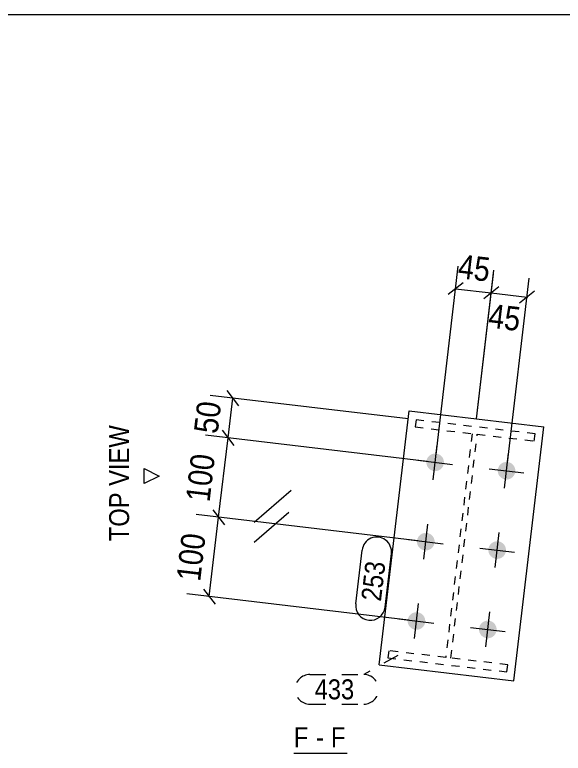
# Model space of a CAD drawing. Header units: millimetres. Extents: x 2 to 579, y 1 to 825.
# Drawn here: x 212.9 to 281.6, y 732.6 to 825 of the extents above; entities that cross this region are included whole.
import ezdxf

# ---------------------------------------------------------------- set-up
doc = ezdxf.new("R2010")
doc.units = ezdxf.units.MM
for name, pattern in [('XKITLINE00', [0]), ('XKITLINE01', [4, 1, -1, 1, -1]), ('XKITLINE02', [4, 2, -2]), ('XKITLINE03', [6, 3, -1, 1, -1])]:
    doc.linetypes.add(name, pattern=pattern)
for name, color, linetype, lineweight in [('Bolt', 3, 'Continuous', 0), ('Dimensions', 7, 'Continuous', 0), ('DrawingSheet', 5, 'Continuous', 0), ('OtherObjectType', 7, 'Continuous', 0), ('Part', 2, 'Continuous', 0), ('PartMark', 7, 'Continuous', 0)]:
    doc.layers.add(name, color=color, linetype=linetype, lineweight=lineweight)
doc.styles.add('ARIAL', font='ARIAL.TTF')

# ---------------------------------------------------------------- blocks, each defined once
blk = doc.blocks.new('*A112')
at = {"layer": 'Bolt'}
for points in [[(264.478, 769.144), (264.482, 769.171), (264.487, 769.197), (264.492, 769.224), (264.498, 769.25), (264.505, 769.276), (264.512, 769.302), (264.521, 769.328), (264.529, 769.353), (264.538, 769.379), (264.548, 769.404), (264.559, 769.429), (264.57, 769.453), (264.582, 769.478), (264.594, 769.502), (264.607, 769.525), (264.62, 769.549), (264.634, 769.572), (264.649, 769.595), (264.664, 769.617), (264.68, 769.639), (264.696, 769.661), (264.713, 769.682), (264.73, 769.702), (264.748, 769.723), (264.766, 769.743), (264.785, 769.762), (264.804, 769.781), (264.824, 769.799), (264.844, 769.817), (264.864, 769.835), (264.885, 769.852), (264.907, 769.868), (264.929, 769.884), (264.951, 769.9), (264.973, 769.915), (264.996, 769.929), (265.02, 769.943), (265.043, 769.956), (265.067, 769.968), (265.091, 769.98), (265.116, 769.992), (265.14, 770.002), (265.166, 770.013), (265.191, 770.022), (265.216, 770.031), (265.242, 770.039), (265.268, 770.047), (265.294, 770.054), (265.32, 770.06), (265.347, 770.066), (265.373, 770.071), (265.4, 770.076), (265.426, 770.079), (265.453, 770.082), (265.48, 770.085), (265.507, 770.087), (265.534, 770.088), (265.561, 770.088), (265.588, 770.088), (265.615, 770.087), (265.642, 770.086), (265.669, 770.084), (265.696, 770.081), (265.722, 770.077), (265.749, 770.073), (265.776, 770.068), (265.802, 770.063), (265.828, 770.057), (265.855, 770.05), (265.881, 770.043), (265.906, 770.035), (265.932, 770.026), (265.957, 770.017), (265.982, 770.007), (266.007, 769.996), (266.032, 769.985), (266.056, 769.973), (266.08, 769.961), (266.104, 769.948), (266.127, 769.935), (266.15, 769.921), (266.173, 769.906), (266.195, 769.891), (266.217, 769.875), (266.239, 769.859), (266.26, 769.842), (266.281, 769.825), (266.301, 769.807), (266.321, 769.789), (266.341, 769.77), (266.359, 769.751), (266.378, 769.731), (266.396, 769.711), (266.413, 769.691), (266.43, 769.67), (266.447, 769.648), (266.463, 769.626), (266.478, 769.604), (266.493, 769.582), (266.507, 769.559), (266.521, 769.536), (266.534, 769.512), (266.547, 769.488), (266.559, 769.464), (266.57, 769.439), (266.581, 769.415), (266.591, 769.39), (266.601, 769.364), (266.609, 769.339), (266.618, 769.313), (266.625, 769.287), (266.632, 769.261), (266.639, 769.235), (266.645, 769.209), (266.65, 769.182), (266.654, 769.155), (266.658, 769.129), (266.661, 769.102), (266.663, 769.075), (266.665, 769.048), (266.666, 769.021), (266.667, 768.994), (266.667, 768.967), (266.666, 768.94), (266.664, 768.913), (266.662, 768.886), (266.659, 768.859), (266.656, 768.833), (266.652, 768.806), (266.647, 768.779), (266.641, 768.753), (266.635, 768.727), (266.628, 768.701), (266.621, 768.675), (266.613, 768.649), (266.604, 768.623), (266.595, 768.598), (266.585, 768.573), (266.575, 768.548), (266.564, 768.523), (266.552, 768.499), (266.54, 768.475), (266.527, 768.451), (266.513, 768.428), (266.499, 768.405), (266.485, 768.382), (266.469, 768.36), (266.454, 768.338), (266.438, 768.316), (266.421, 768.295), (266.403, 768.274), (266.386, 768.254), (266.367, 768.234), (266.349, 768.215), (266.329, 768.196), (266.31, 768.177), (266.29, 768.159), (266.269, 768.142), (266.248, 768.125), (266.227, 768.108), (266.205, 768.092), (266.183, 768.077), (266.16, 768.062), (266.137, 768.048), (266.114, 768.034), (266.09, 768.021), (266.067, 768.008), (266.042, 767.996), (266.018, 767.985), (265.993, 767.974), (265.968, 767.964), (265.943, 767.955), (265.917, 767.946), (265.892, 767.937), (265.866, 767.93), (265.84, 767.923), (265.813, 767.916), (265.787, 767.911), (265.761, 767.906), (265.734, 767.901), (265.707, 767.897), (265.68, 767.894), (265.653, 767.892), (265.627, 767.89), (265.6, 767.889), (265.573, 767.888), (265.546, 767.889), (265.519, 767.889), (265.492, 767.891), (265.465, 767.893), (265.438, 767.896), (265.411, 767.899), (265.384, 767.904), (265.358, 767.908), (265.331, 767.914), (265.305, 767.92), (265.279, 767.927), (265.253, 767.934), (265.227, 767.942), (265.202, 767.951), (265.176, 767.96), (265.151, 767.97), (265.126, 767.98), (265.102, 767.991), (265.077, 768.003), (265.053, 768.015), (265.03, 768.028), (265.006, 768.042), (264.983, 768.056), (264.96, 768.071), (264.938, 768.086), (264.916, 768.101), (264.895, 768.118), (264.873, 768.134), (264.853, 768.152), (264.832, 768.169), (264.812, 768.188), (264.793, 768.206), (264.774, 768.226), (264.756, 768.245), (264.738, 768.265), (264.72, 768.286), (264.703, 768.307), (264.687, 768.328), (264.671, 768.35), (264.655, 768.372), (264.641, 768.395), (264.626, 768.418), (264.613, 768.441), (264.599, 768.465), (264.587, 768.489), (264.575, 768.513), (264.564, 768.537), (264.553, 768.562), (264.543, 768.587), (264.533, 768.612), (264.524, 768.638), (264.516, 768.663), (264.508, 768.689), (264.501, 768.715), (264.495, 768.742), (264.489, 768.768), (264.484, 768.795), (264.48, 768.821), (264.476, 768.848), (264.473, 768.875), (264.47, 768.902), (264.468, 768.929), (264.467, 768.956), (264.467, 768.983), (264.467, 769.01), (264.468, 769.037), (264.469, 769.063), (264.472, 769.09), (264.474, 769.117)], [(273.416, 768.089), (273.42, 768.116), (273.425, 768.143), (273.43, 768.169), (273.436, 768.195), (273.443, 768.221), (273.45, 768.247), (273.458, 768.273), (273.467, 768.299), (273.476, 768.324), (273.486, 768.349), (273.497, 768.374), (273.508, 768.399), (273.52, 768.423), (273.532, 768.447), (273.545, 768.471), (273.558, 768.494), (273.572, 768.517), (273.587, 768.54), (273.602, 768.562), (273.618, 768.584), (273.634, 768.606), (273.651, 768.627), (273.668, 768.648), (273.686, 768.668), (273.704, 768.688), (273.723, 768.707), (273.742, 768.726), (273.762, 768.745), (273.782, 768.763), (273.802, 768.78), (273.823, 768.797), (273.845, 768.814), (273.867, 768.83), (273.889, 768.845), (273.911, 768.86), (273.934, 768.874), (273.958, 768.888), (273.981, 768.901), (274.005, 768.914), (274.029, 768.926), (274.054, 768.937), (274.078, 768.948), (274.103, 768.958), (274.129, 768.967), (274.154, 768.976), (274.18, 768.985), (274.206, 768.992), (274.232, 768.999), (274.258, 769.006), (274.285, 769.011), (274.311, 769.016), (274.338, 769.021), (274.364, 769.025), (274.391, 769.028), (274.418, 769.03), (274.445, 769.032), (274.472, 769.033), (274.499, 769.034), (274.526, 769.033), (274.553, 769.033), (274.58, 769.031), (274.607, 769.029), (274.634, 769.026), (274.66, 769.023), (274.687, 769.018), (274.714, 769.014), (274.74, 769.008), (274.766, 769.002), (274.793, 768.995), (274.819, 768.988), (274.844, 768.98), (274.87, 768.971), (274.895, 768.962), (274.92, 768.952), (274.945, 768.942), (274.97, 768.93), (274.994, 768.919), (275.018, 768.906), (275.042, 768.894), (275.065, 768.88), (275.088, 768.866), (275.111, 768.851), (275.133, 768.836), (275.155, 768.821), (275.177, 768.804), (275.198, 768.788), (275.219, 768.77), (275.239, 768.753), (275.259, 768.734), (275.278, 768.716), (275.297, 768.696), (275.316, 768.677), (275.334, 768.656), (275.351, 768.636), (275.368, 768.615), (275.385, 768.594), (275.401, 768.572), (275.416, 768.55), (275.431, 768.527), (275.445, 768.504), (275.459, 768.481), (275.472, 768.457), (275.485, 768.433), (275.497, 768.409), (275.508, 768.385), (275.519, 768.36), (275.529, 768.335), (275.539, 768.31), (275.547, 768.284), (275.556, 768.258), (275.563, 768.233), (275.57, 768.207), (275.577, 768.18), (275.582, 768.154), (275.588, 768.127), (275.592, 768.101), (275.596, 768.074), (275.599, 768.047), (275.601, 768.02), (275.603, 767.993), (275.604, 767.966), (275.605, 767.939), (275.605, 767.912), (275.604, 767.885), (275.602, 767.858), (275.6, 767.832), (275.597, 767.805), (275.594, 767.778), (275.59, 767.751), (275.585, 767.725), (275.579, 767.698), (275.573, 767.672), (275.566, 767.646), (275.559, 767.62), (275.551, 767.594), (275.542, 767.568), (275.533, 767.543), (275.523, 767.518), (275.513, 767.493), (275.502, 767.469), (275.49, 767.444), (275.478, 767.42), (275.465, 767.396), (275.451, 767.373), (275.437, 767.35), (275.423, 767.327), (275.407, 767.305), (275.392, 767.283), (275.376, 767.261), (275.359, 767.24), (275.341, 767.22), (275.324, 767.199), (275.305, 767.179), (275.287, 767.16), (275.267, 767.141), (275.248, 767.122), (275.228, 767.104), (275.207, 767.087), (275.186, 767.07), (275.165, 767.054), (275.143, 767.038), (275.121, 767.022), (275.098, 767.007), (275.075, 766.993), (275.052, 766.979), (275.028, 766.966), (275.005, 766.954), (274.98, 766.942), (274.956, 766.93), (274.931, 766.92), (274.906, 766.909), (274.881, 766.9), (274.855, 766.891), (274.83, 766.883), (274.804, 766.875), (274.778, 766.868), (274.751, 766.862), (274.725, 766.856), (274.699, 766.851), (274.672, 766.846), (274.645, 766.843), (274.618, 766.84), (274.591, 766.837), (274.565, 766.835), (274.538, 766.834), (274.511, 766.834), (274.484, 766.834), (274.457, 766.835), (274.43, 766.836), (274.403, 766.838), (274.376, 766.841), (274.349, 766.845), (274.322, 766.849), (274.296, 766.854), (274.269, 766.859), (274.243, 766.865), (274.217, 766.872), (274.191, 766.879), (274.165, 766.887), (274.14, 766.896), (274.114, 766.905), (274.089, 766.915), (274.064, 766.926), (274.04, 766.937), (274.015, 766.948), (273.991, 766.961), (273.968, 766.974), (273.944, 766.987), (273.921, 767.001), (273.898, 767.016), (273.876, 767.031), (273.854, 767.047), (273.833, 767.063), (273.811, 767.08), (273.791, 767.097), (273.77, 767.115), (273.75, 767.133), (273.731, 767.152), (273.712, 767.171), (273.694, 767.191), (273.676, 767.211), (273.658, 767.231), (273.641, 767.252), (273.625, 767.274), (273.609, 767.296), (273.593, 767.318), (273.579, 767.34), (273.564, 767.363), (273.551, 767.386), (273.537, 767.41), (273.525, 767.434), (273.513, 767.458), (273.502, 767.483), (273.491, 767.507), (273.481, 767.532), (273.471, 767.558), (273.462, 767.583), (273.454, 767.609), (273.446, 767.635), (273.439, 767.661), (273.433, 767.687), (273.427, 767.713), (273.422, 767.74), (273.418, 767.766), (273.414, 767.793), (273.411, 767.82), (273.408, 767.847), (273.406, 767.874), (273.405, 767.901), (273.405, 767.928), (273.405, 767.955), (273.406, 767.982), (273.407, 768.009), (273.41, 768.036), (273.412, 768.063)], [(263.306, 759.213), (263.31, 759.24), (263.315, 759.266), (263.32, 759.293), (263.326, 759.319), (263.333, 759.345), (263.341, 759.371), (263.349, 759.397), (263.357, 759.422), (263.367, 759.448), (263.376, 759.473), (263.387, 759.498), (263.398, 759.522), (263.41, 759.547), (263.422, 759.571), (263.435, 759.594), (263.448, 759.618), (263.462, 759.641), (263.477, 759.664), (263.492, 759.686), (263.508, 759.708), (263.524, 759.729), (263.541, 759.751), (263.558, 759.771), (263.576, 759.792), (263.594, 759.812), (263.613, 759.831), (263.632, 759.85), (263.652, 759.868), (263.672, 759.886), (263.693, 759.904), (263.714, 759.921), (263.735, 759.937), (263.757, 759.953), (263.779, 759.969), (263.802, 759.983), (263.824, 759.998), (263.848, 760.011), (263.871, 760.025), (263.895, 760.037), (263.919, 760.049), (263.944, 760.061), (263.969, 760.071), (263.994, 760.081), (264.019, 760.091), (264.044, 760.1), (264.07, 760.108), (264.096, 760.116), (264.122, 760.123), (264.148, 760.129), (264.175, 760.135), (264.201, 760.14), (264.228, 760.144), (264.255, 760.148), (264.281, 760.151), (264.308, 760.154), (264.335, 760.156), (264.362, 760.157), (264.389, 760.157), (264.416, 760.157), (264.443, 760.156), (264.47, 760.155), (264.497, 760.152), (264.524, 760.15), (264.551, 760.146), (264.577, 760.142), (264.604, 760.137), (264.63, 760.132), (264.657, 760.126), (264.683, 760.119), (264.709, 760.112), (264.734, 760.104), (264.76, 760.095), (264.785, 760.086), (264.81, 760.076), (264.835, 760.065), (264.86, 760.054), (264.884, 760.042), (264.908, 760.03), (264.932, 760.017), (264.955, 760.004), (264.978, 759.99), (265.001, 759.975), (265.024, 759.96), (265.046, 759.944), (265.067, 759.928), (265.088, 759.911), (265.109, 759.894), (265.129, 759.876), (265.149, 759.858), (265.169, 759.839), (265.188, 759.82), (265.206, 759.8), (265.224, 759.78), (265.242, 759.76), (265.259, 759.739), (265.275, 759.717), (265.291, 759.695), (265.306, 759.673), (265.321, 759.651), (265.335, 759.628), (265.349, 759.604), (265.362, 759.581), (265.375, 759.557), (265.387, 759.533), (265.398, 759.508), (265.409, 759.484), (265.419, 759.459), (265.429, 759.433), (265.438, 759.408), (265.446, 759.382), (265.453, 759.356), (265.461, 759.33), (265.467, 759.304), (265.473, 759.278), (265.478, 759.251), (265.482, 759.224), (265.486, 759.198), (265.489, 759.171), (265.491, 759.144), (265.493, 759.117), (265.494, 759.09), (265.495, 759.063), (265.495, 759.036), (265.494, 759.009), (265.492, 758.982), (265.49, 758.955), (265.487, 758.928), (265.484, 758.902), (265.48, 758.875), (265.475, 758.848), (265.469, 758.822), (265.463, 758.796), (265.457, 758.769), (265.449, 758.743), (265.441, 758.718), (265.433, 758.692), (265.423, 758.667), (265.413, 758.642), (265.403, 758.617), (265.392, 758.592), (265.38, 758.568), (265.368, 758.544), (265.355, 758.52), (265.341, 758.497), (265.327, 758.474), (265.313, 758.451), (265.298, 758.429), (265.282, 758.407), (265.266, 758.385), (265.249, 758.364), (265.232, 758.343), (265.214, 758.323), (265.196, 758.303), (265.177, 758.284), (265.158, 758.265), (265.138, 758.246), (265.118, 758.228), (265.097, 758.211), (265.076, 758.194), (265.055, 758.177), (265.033, 758.161), (265.011, 758.146), (264.988, 758.131), (264.965, 758.117), (264.942, 758.103), (264.919, 758.09), (264.895, 758.077), (264.87, 758.065), (264.846, 758.054), (264.821, 758.043), (264.796, 758.033), (264.771, 758.023), (264.745, 758.015), (264.72, 758.006), (264.694, 757.999), (264.668, 757.992), (264.642, 757.985), (264.615, 757.98), (264.589, 757.974), (264.562, 757.97), (264.535, 757.966), (264.508, 757.963), (264.482, 757.961), (264.455, 757.959), (264.428, 757.958), (264.401, 757.957), (264.374, 757.957), (264.347, 757.958), (264.32, 757.96), (264.293, 757.962), (264.266, 757.965), (264.239, 757.968), (264.213, 757.972), (264.186, 757.977), (264.16, 757.983), (264.133, 757.989), (264.107, 757.996), (264.081, 758.003), (264.055, 758.011), (264.03, 758.02), (264.004, 758.029), (263.979, 758.039), (263.954, 758.049), (263.93, 758.06), (263.905, 758.072), (263.881, 758.084), (263.858, 758.097), (263.834, 758.111), (263.811, 758.125), (263.789, 758.139), (263.766, 758.155), (263.744, 758.17), (263.723, 758.187), (263.702, 758.203), (263.681, 758.221), (263.66, 758.238), (263.641, 758.257), (263.621, 758.275), (263.602, 758.295), (263.584, 758.314), (263.566, 758.334), (263.548, 758.355), (263.531, 758.376), (263.515, 758.397), (263.499, 758.419), (263.484, 758.441), (263.469, 758.464), (263.454, 758.487), (263.441, 758.51), (263.428, 758.534), (263.415, 758.557), (263.403, 758.582), (263.392, 758.606), (263.381, 758.631), (263.371, 758.656), (263.361, 758.681), (263.352, 758.707), (263.344, 758.732), (263.336, 758.758), (263.329, 758.784), (263.323, 758.811), (263.317, 758.837), (263.312, 758.863), (263.308, 758.89), (263.304, 758.917), (263.301, 758.944), (263.298, 758.971), (263.297, 758.997), (263.295, 759.024), (263.295, 759.051), (263.295, 759.078), (263.296, 759.105), (263.297, 759.132), (263.3, 759.159), (263.302, 759.186)], [(272.244, 758.158), (272.248, 758.185), (272.253, 758.211), (272.258, 758.238), (272.264, 758.264), (272.271, 758.29), (272.279, 758.316), (272.287, 758.342), (272.295, 758.368), (272.305, 758.393), (272.314, 758.418), (272.325, 758.443), (272.336, 758.468), (272.348, 758.492), (272.36, 758.516), (272.373, 758.54), (272.386, 758.563), (272.4, 758.586), (272.415, 758.609), (272.43, 758.631), (272.446, 758.653), (272.462, 758.675), (272.479, 758.696), (272.496, 758.717), (272.514, 758.737), (272.532, 758.757), (272.551, 758.776), (272.57, 758.795), (272.59, 758.814), (272.61, 758.832), (272.631, 758.849), (272.652, 758.866), (272.673, 758.883), (272.695, 758.899), (272.717, 758.914), (272.74, 758.929), (272.762, 758.943), (272.786, 758.957), (272.809, 758.97), (272.833, 758.982), (272.857, 758.994), (272.882, 759.006), (272.907, 759.017), (272.932, 759.027), (272.957, 759.036), (272.982, 759.045), (273.008, 759.053), (273.034, 759.061), (273.06, 759.068), (273.086, 759.075), (273.113, 759.08), (273.139, 759.085), (273.166, 759.09), (273.192, 759.094), (273.219, 759.097), (273.246, 759.099), (273.273, 759.101), (273.3, 759.102), (273.327, 759.103), (273.354, 759.102), (273.381, 759.101), (273.408, 759.1), (273.435, 759.098), (273.462, 759.095), (273.489, 759.091), (273.515, 759.087), (273.542, 759.083), (273.568, 759.077), (273.595, 759.071), (273.621, 759.064), (273.647, 759.057), (273.672, 759.049), (273.698, 759.04), (273.723, 759.031), (273.748, 759.021), (273.773, 759.01), (273.798, 758.999), (273.822, 758.988), (273.846, 758.975), (273.87, 758.962), (273.893, 758.949), (273.916, 758.935), (273.939, 758.92), (273.962, 758.905), (273.983, 758.889), (274.005, 758.873), (274.026, 758.856), (274.047, 758.839), (274.067, 758.821), (274.087, 758.803), (274.107, 758.784), (274.126, 758.765), (274.144, 758.746), (274.162, 758.725), (274.18, 758.705), (274.196, 758.684), (274.213, 758.662), (274.229, 758.641), (274.244, 758.618), (274.259, 758.596), (274.273, 758.573), (274.287, 758.55), (274.3, 758.526), (274.313, 758.502), (274.325, 758.478), (274.336, 758.454), (274.347, 758.429), (274.357, 758.404), (274.367, 758.379), (274.376, 758.353), (274.384, 758.327), (274.391, 758.301), (274.398, 758.275), (274.405, 758.249), (274.411, 758.223), (274.416, 758.196), (274.42, 758.17), (274.424, 758.143), (274.427, 758.116), (274.429, 758.089), (274.431, 758.062), (274.432, 758.035), (274.433, 758.008), (274.433, 757.981), (274.432, 757.954), (274.43, 757.927), (274.428, 757.9), (274.425, 757.874), (274.422, 757.847), (274.418, 757.82), (274.413, 757.794), (274.407, 757.767), (274.401, 757.741), (274.395, 757.715), (274.387, 757.689), (274.379, 757.663), (274.371, 757.637), (274.361, 757.612), (274.351, 757.587), (274.341, 757.562), (274.33, 757.537), (274.318, 757.513), (274.306, 757.489), (274.293, 757.465), (274.279, 757.442), (274.265, 757.419), (274.251, 757.396), (274.236, 757.374), (274.22, 757.352), (274.204, 757.33), (274.187, 757.309), (274.17, 757.288), (274.152, 757.268), (274.134, 757.248), (274.115, 757.229), (274.096, 757.21), (274.076, 757.191), (274.056, 757.173), (274.035, 757.156), (274.014, 757.139), (273.993, 757.122), (273.971, 757.107), (273.949, 757.091), (273.926, 757.076), (273.903, 757.062), (273.88, 757.048), (273.857, 757.035), (273.833, 757.023), (273.808, 757.011), (273.784, 756.999), (273.759, 756.988), (273.734, 756.978), (273.709, 756.969), (273.683, 756.96), (273.658, 756.952), (273.632, 756.944), (273.606, 756.937), (273.58, 756.931), (273.553, 756.925), (273.527, 756.92), (273.5, 756.915), (273.473, 756.912), (273.446, 756.908), (273.42, 756.906), (273.393, 756.904), (273.366, 756.903), (273.339, 756.903), (273.312, 756.903), (273.285, 756.904), (273.258, 756.905), (273.231, 756.907), (273.204, 756.91), (273.177, 756.914), (273.151, 756.918), (273.124, 756.923), (273.098, 756.928), (273.071, 756.934), (273.045, 756.941), (273.019, 756.948), (272.993, 756.956), (272.968, 756.965), (272.942, 756.974), (272.917, 756.984), (272.892, 756.995), (272.868, 757.006), (272.843, 757.017), (272.819, 757.03), (272.796, 757.043), (272.772, 757.056), (272.749, 757.07), (272.727, 757.085), (272.704, 757.1), (272.682, 757.116), (272.661, 757.132), (272.64, 757.149), (272.619, 757.166), (272.598, 757.184), (272.579, 757.202), (272.559, 757.221), (272.54, 757.24), (272.522, 757.26), (272.504, 757.28), (272.486, 757.3), (272.469, 757.321), (272.453, 757.343), (272.437, 757.364), (272.421, 757.387), (272.407, 757.409), (272.392, 757.432), (272.379, 757.455), (272.366, 757.479), (272.353, 757.503), (272.341, 757.527), (272.33, 757.551), (272.319, 757.576), (272.309, 757.601), (272.299, 757.627), (272.29, 757.652), (272.282, 757.678), (272.274, 757.704), (272.267, 757.73), (272.261, 757.756), (272.255, 757.782), (272.25, 757.809), (272.246, 757.835), (272.242, 757.862), (272.239, 757.889), (272.236, 757.916), (272.235, 757.943), (272.233, 757.97), (272.233, 757.997), (272.233, 758.024), (272.234, 758.051), (272.235, 758.078), (272.238, 758.105), (272.24, 758.131)], [(262.134, 749.282), (262.138, 749.308), (262.143, 749.335), (262.148, 749.361), (262.155, 749.388), (262.161, 749.414), (262.169, 749.44), (262.177, 749.466), (262.185, 749.491), (262.195, 749.517), (262.205, 749.542), (262.215, 749.567), (262.226, 749.591), (262.238, 749.616), (262.25, 749.64), (262.263, 749.663), (262.277, 749.687), (262.291, 749.71), (262.305, 749.732), (262.32, 749.755), (262.336, 749.777), (262.352, 749.798), (262.369, 749.819), (262.386, 749.84), (262.404, 749.861), (262.422, 749.88), (262.441, 749.9), (262.46, 749.919), (262.48, 749.937), (262.5, 749.955), (262.521, 749.973), (262.542, 749.99), (262.563, 750.006), (262.585, 750.022), (262.607, 750.038), (262.63, 750.052), (262.653, 750.067), (262.676, 750.08), (262.699, 750.094), (262.723, 750.106), (262.747, 750.118), (262.772, 750.129), (262.797, 750.14), (262.822, 750.15), (262.847, 750.16), (262.872, 750.169), (262.898, 750.177), (262.924, 750.185), (262.95, 750.192), (262.976, 750.198), (263.003, 750.204), (263.029, 750.209), (263.056, 750.213), (263.083, 750.217), (263.109, 750.22), (263.136, 750.223), (263.163, 750.225), (263.19, 750.226), (263.217, 750.226), (263.244, 750.226), (263.271, 750.225), (263.298, 750.224), (263.325, 750.221), (263.352, 750.219), (263.379, 750.215), (263.405, 750.211), (263.432, 750.206), (263.458, 750.201), (263.485, 750.195), (263.511, 750.188), (263.537, 750.18), (263.563, 750.172), (263.588, 750.164), (263.613, 750.154), (263.639, 750.145), (263.663, 750.134), (263.688, 750.123), (263.712, 750.111), (263.736, 750.099), (263.76, 750.086), (263.784, 750.073), (263.807, 750.059), (263.829, 750.044), (263.852, 750.029), (263.874, 750.013), (263.895, 749.997), (263.916, 749.98), (263.937, 749.963), (263.957, 749.945), (263.977, 749.927), (263.997, 749.908), (264.016, 749.889), (264.034, 749.869), (264.052, 749.849), (264.07, 749.828), (264.087, 749.807), (264.103, 749.786), (264.119, 749.764), (264.134, 749.742), (264.149, 749.72), (264.164, 749.697), (264.177, 749.673), (264.19, 749.65), (264.203, 749.626), (264.215, 749.602), (264.226, 749.577), (264.237, 749.552), (264.247, 749.527), (264.257, 749.502), (264.266, 749.477), (264.274, 749.451), (264.282, 749.425), (264.289, 749.399), (264.295, 749.373), (264.301, 749.346), (264.306, 749.32), (264.31, 749.293), (264.314, 749.267), (264.317, 749.24), (264.32, 749.213), (264.321, 749.186), (264.323, 749.159), (264.323, 749.132), (264.323, 749.105), (264.322, 749.078), (264.32, 749.051), (264.318, 749.024), (264.315, 748.997), (264.312, 748.97), (264.308, 748.944), (264.303, 748.917), (264.298, 748.891), (264.291, 748.864), (264.285, 748.838), (264.277, 748.812), (264.269, 748.787), (264.261, 748.761), (264.251, 748.736), (264.241, 748.711), (264.231, 748.686), (264.22, 748.661), (264.208, 748.637), (264.196, 748.613), (264.183, 748.589), (264.169, 748.566), (264.155, 748.543), (264.141, 748.52), (264.126, 748.497), (264.11, 748.476), (264.094, 748.454), (264.077, 748.433), (264.06, 748.412), (264.042, 748.392), (264.024, 748.372), (264.005, 748.352), (263.986, 748.333), (263.966, 748.315), (263.946, 748.297), (263.925, 748.28), (263.904, 748.263), (263.883, 748.246), (263.861, 748.23), (263.839, 748.215), (263.816, 748.2), (263.793, 748.186), (263.77, 748.172), (263.747, 748.159), (263.723, 748.146), (263.699, 748.134), (263.674, 748.123), (263.649, 748.112), (263.624, 748.102), (263.599, 748.092), (263.574, 748.083), (263.548, 748.075), (263.522, 748.068), (263.496, 748.061), (263.47, 748.054), (263.443, 748.048), (263.417, 748.043), (263.39, 748.039), (263.363, 748.035), (263.337, 748.032), (263.31, 748.03), (263.283, 748.028), (263.256, 748.027), (263.229, 748.026), (263.202, 748.026), (263.175, 748.027), (263.148, 748.029), (263.121, 748.031), (263.094, 748.034), (263.067, 748.037), (263.041, 748.041), (263.014, 748.046), (262.988, 748.052), (262.961, 748.058), (262.935, 748.064), (262.909, 748.072), (262.883, 748.08), (262.858, 748.089), (262.833, 748.098), (262.807, 748.108), (262.783, 748.118), (262.758, 748.129), (262.734, 748.141), (262.71, 748.153), (262.686, 748.166), (262.662, 748.18), (262.639, 748.194), (262.617, 748.208), (262.594, 748.223), (262.572, 748.239), (262.551, 748.255), (262.53, 748.272), (262.509, 748.289), (262.489, 748.307), (262.469, 748.325), (262.449, 748.344), (262.43, 748.363), (262.412, 748.383), (262.394, 748.403), (262.376, 748.424), (262.359, 748.445), (262.343, 748.466), (262.327, 748.488), (262.312, 748.51), (262.297, 748.533), (262.282, 748.556), (262.269, 748.579), (262.256, 748.603), (262.243, 748.626), (262.231, 748.651), (262.22, 748.675), (262.209, 748.7), (262.199, 748.725), (262.189, 748.75), (262.18, 748.776), (262.172, 748.801), (262.164, 748.827), (262.157, 748.853), (262.151, 748.879), (262.145, 748.906), (262.14, 748.932), (262.136, 748.959), (262.132, 748.986), (262.129, 749.013), (262.126, 749.039), (262.125, 749.066), (262.123, 749.093), (262.123, 749.12), (262.123, 749.147), (262.124, 749.174), (262.126, 749.201), (262.128, 749.228), (262.131, 749.255)], [(271.072, 748.227), (271.076, 748.254), (271.081, 748.28), (271.086, 748.307), (271.093, 748.333), (271.099, 748.359), (271.107, 748.385), (271.115, 748.411), (271.123, 748.437), (271.133, 748.462), (271.143, 748.487), (271.153, 748.512), (271.164, 748.537), (271.176, 748.561), (271.188, 748.585), (271.201, 748.609), (271.215, 748.632), (271.229, 748.655), (271.243, 748.678), (271.258, 748.7), (271.274, 748.722), (271.29, 748.744), (271.307, 748.765), (271.324, 748.786), (271.342, 748.806), (271.36, 748.826), (271.379, 748.845), (271.398, 748.864), (271.418, 748.883), (271.438, 748.901), (271.459, 748.918), (271.48, 748.935), (271.501, 748.952), (271.523, 748.967), (271.545, 748.983), (271.568, 748.998), (271.591, 749.012), (271.614, 749.026), (271.637, 749.039), (271.661, 749.051), (271.685, 749.063), (271.71, 749.075), (271.735, 749.085), (271.76, 749.096), (271.785, 749.105), (271.81, 749.114), (271.836, 749.122), (271.862, 749.13), (271.888, 749.137), (271.914, 749.143), (271.941, 749.149), (271.967, 749.154), (271.994, 749.159), (272.021, 749.162), (272.047, 749.166), (272.074, 749.168), (272.101, 749.17), (272.128, 749.171), (272.155, 749.171), (272.182, 749.171), (272.209, 749.17), (272.236, 749.169), (272.263, 749.167), (272.29, 749.164), (272.317, 749.16), (272.343, 749.156), (272.37, 749.151), (272.396, 749.146), (272.423, 749.14), (272.449, 749.133), (272.475, 749.126), (272.501, 749.118), (272.526, 749.109), (272.551, 749.1), (272.577, 749.09), (272.601, 749.079), (272.626, 749.068), (272.65, 749.057), (272.674, 749.044), (272.698, 749.031), (272.722, 749.018), (272.745, 749.004), (272.767, 748.989), (272.79, 748.974), (272.812, 748.958), (272.833, 748.942), (272.854, 748.925), (272.875, 748.908), (272.895, 748.89), (272.915, 748.872), (272.935, 748.853), (272.954, 748.834), (272.972, 748.814), (272.99, 748.794), (273.008, 748.774), (273.025, 748.753), (273.041, 748.731), (273.057, 748.71), (273.072, 748.687), (273.087, 748.665), (273.102, 748.642), (273.115, 748.619), (273.128, 748.595), (273.141, 748.571), (273.153, 748.547), (273.164, 748.522), (273.175, 748.498), (273.185, 748.473), (273.195, 748.447), (273.204, 748.422), (273.212, 748.396), (273.22, 748.37), (273.227, 748.344), (273.233, 748.318), (273.239, 748.292), (273.244, 748.265), (273.248, 748.239), (273.252, 748.212), (273.255, 748.185), (273.258, 748.158), (273.259, 748.131), (273.261, 748.104), (273.261, 748.077), (273.261, 748.05), (273.26, 748.023), (273.258, 747.996), (273.256, 747.969), (273.253, 747.943), (273.25, 747.916), (273.246, 747.889), (273.241, 747.863), (273.236, 747.836), (273.229, 747.81), (273.223, 747.784), (273.215, 747.758), (273.207, 747.732), (273.199, 747.706), (273.189, 747.681), (273.179, 747.656), (273.169, 747.631), (273.158, 747.606), (273.146, 747.582), (273.134, 747.558), (273.121, 747.534), (273.107, 747.511), (273.093, 747.488), (273.079, 747.465), (273.064, 747.443), (273.048, 747.421), (273.032, 747.399), (273.015, 747.378), (272.998, 747.357), (272.98, 747.337), (272.962, 747.317), (272.943, 747.298), (272.924, 747.279), (272.904, 747.26), (272.884, 747.242), (272.863, 747.225), (272.842, 747.208), (272.821, 747.191), (272.799, 747.175), (272.777, 747.16), (272.754, 747.145), (272.731, 747.131), (272.708, 747.117), (272.685, 747.104), (272.661, 747.091), (272.637, 747.08), (272.612, 747.068), (272.587, 747.057), (272.562, 747.047), (272.537, 747.038), (272.512, 747.029), (272.486, 747.02), (272.46, 747.013), (272.434, 747.006), (272.408, 746.999), (272.381, 746.994), (272.355, 746.989), (272.328, 746.984), (272.301, 746.98), (272.275, 746.977), (272.248, 746.975), (272.221, 746.973), (272.194, 746.972), (272.167, 746.971), (272.14, 746.972), (272.113, 746.972), (272.086, 746.974), (272.059, 746.976), (272.032, 746.979), (272.005, 746.983), (271.979, 746.987), (271.952, 746.991), (271.926, 746.997), (271.899, 747.003), (271.873, 747.01), (271.847, 747.017), (271.821, 747.025), (271.796, 747.034), (271.771, 747.043), (271.745, 747.053), (271.721, 747.063), (271.696, 747.075), (271.672, 747.086), (271.648, 747.099), (271.624, 747.111), (271.6, 747.125), (271.577, 747.139), (271.555, 747.154), (271.532, 747.169), (271.51, 747.184), (271.489, 747.201), (271.468, 747.217), (271.447, 747.235), (271.427, 747.253), (271.407, 747.271), (271.387, 747.29), (271.368, 747.309), (271.35, 747.328), (271.332, 747.349), (271.314, 747.369), (271.297, 747.39), (271.281, 747.412), (271.265, 747.433), (271.25, 747.456), (271.235, 747.478), (271.22, 747.501), (271.207, 747.524), (271.194, 747.548), (271.181, 747.572), (271.169, 747.596), (271.158, 747.62), (271.147, 747.645), (271.137, 747.67), (271.127, 747.695), (271.118, 747.721), (271.11, 747.747), (271.102, 747.772), (271.095, 747.799), (271.089, 747.825), (271.083, 747.851), (271.078, 747.878), (271.074, 747.904), (271.07, 747.931), (271.067, 747.958), (271.064, 747.985), (271.063, 748.012), (271.061, 748.039), (271.061, 748.066), (271.061, 748.093), (271.062, 748.12), (271.064, 748.147), (271.066, 748.173), (271.069, 748.2)]]:
    blk.add_hatch(color=3, dxfattribs=at).paths.add_polyline_path(points, flags=17)
at = {"layer": 'Bolt', "color": 3, "linetype": 'XKITLINE00', "lineweight": 0}
for p, q in [((265.309, 766.803), (265.825, 771.173)), ((274.247, 765.749), (274.763, 770.118)), ((263.382, 769.246), (267.752, 768.731)), ((272.32, 768.191), (276.69, 767.676)), ((264.137, 756.872), (264.653, 761.242)), ((273.075, 755.818), (273.591, 760.187)), ((262.21, 759.315), (266.58, 758.799)), ((271.148, 758.26), (275.518, 757.745)), ((262.965, 746.941), (263.481, 751.311)), ((271.903, 745.887), (272.419, 750.256)), ((261.038, 749.384), (265.408, 748.868)), ((269.976, 748.329), (274.346, 747.814))]:
    blk.add_line(p, q, dxfattribs=at)
blk = doc.blocks.new('*A113')
at = {"layer": 'Part', "color": 2, "linetype": 'XKITLINE00', "lineweight": 0}
for p, q in [((242.899, 761.5), (247.55, 765.508)), ((242.899, 759.008), (247.223, 762.734))]:
    blk.add_line(p, q, dxfattribs=at)
blk = doc.blocks.new('*A114')
at = {"layer": 'Part', "color": 7, "linetype": 'XKITLINE01', "lineweight": 0}
for p, q in [((263.173, 774.305), (263.068, 773.412)), ((278.07, 772.548), (263.173, 774.305)), ((263.068, 773.412), (270.193, 772.571)), ((270.193, 772.571), (266.889, 744.565)), ((267.534, 744.489), (270.839, 772.495)), ((270.839, 772.495), (277.965, 771.654)), ((277.965, 771.654), (278.07, 772.548)), ((259.763, 745.406), (259.658, 744.512)), ((266.889, 744.565), (259.763, 745.406)), ((259.658, 744.512), (274.554, 742.754)), ((274.66, 743.648), (267.534, 744.489)), ((274.554, 742.754), (274.66, 743.648))]:
    blk.add_line(p, q, dxfattribs=at)
at = {"layer": 'Part', "color": 7, "linetype": 'XKITLINE03', "lineweight": 0}
blk.add_line((268.864, 758.53), (268.864, 758.53), dxfattribs=at)
blk = doc.blocks.new('*A115')
at = {"layer": 'Part', "color": 2, "linetype": 'XKITLINE00', "lineweight": 0}
for p, q in [((258.547, 743.636), (262.297, 775.416)), ((262.297, 775.416), (279.18, 773.424)), ((275.43, 741.644), (279.18, 773.424)), ((258.547, 743.636), (275.43, 741.644))]:
    blk.add_line(p, q, dxfattribs=at)
blk = doc.blocks.new('*A162')
at = {"layer": 'DrawingSheet', "color": 5, "linetype": 'XKITLINE00', "lineweight": 0}
blk.add_line((579, 825), (5, 825), dxfattribs=at)
blk = doc.blocks.new('*A324')
at = {"layer": 'Dimensions', "color": 7, "linetype": 'XKITLINE00', "lineweight": 0}
for p, q in [((238.885, 772.991), (240.372, 771.107)), ((264.574, 769.106), (236.798, 772.383)), ((238.456, 762.118), (239.628, 772.049)), ((237.713, 763.06), (239.2, 761.176)), ((263.402, 759.174), (235.626, 762.452))]:
    blk.add_line(p, q, dxfattribs=at)
at = {"layer": 'Dimensions', "color": 3}
for p in [(239.628, 772.049), (238.456, 762.118)]:
    blk.add_point(p, dxfattribs=at)
at = {"layer": 'Dimensions', "color": 3, "style": 'ARIAL', "width": 0.85}
blk.add_text('100', height=3, rotation=83.26796, dxfattribs=at).set_placement((237.311, 763.927))
blk = doc.blocks.new('*A325')
at = {"layer": 'Dimensions', "color": 7, "linetype": 'XKITLINE00', "lineweight": 0}
for p, q in [((237.713, 763.06), (239.2, 761.176)), ((263.402, 759.174), (235.626, 762.452)), ((237.285, 752.187), (238.456, 762.118)), ((262.23, 749.243), (234.454, 752.521)), ((236.541, 753.129), (238.028, 751.245))]:
    blk.add_line(p, q, dxfattribs=at)
at = {"layer": 'Dimensions', "color": 3}
for p in [(238.456, 762.118), (237.285, 752.187)]:
    blk.add_point(p, dxfattribs=at)
at = {"layer": 'Dimensions', "color": 3, "style": 'ARIAL', "width": 0.85}
blk.add_text('100', height=3, rotation=83.26796, dxfattribs=at).set_placement((236.139, 753.996))
blk = doc.blocks.new('*A326')
at = {"layer": 'Dimensions', "color": 7, "linetype": 'XKITLINE00', "lineweight": 0}
for p, q in [((265.684, 769.981), (268.465, 793.55)), ((270.739, 774.42), (272.934, 793.023)), ((269.073, 791.463), (267.189, 789.976)), ((268.131, 790.72), (272.6, 790.192)), ((273.542, 790.935), (271.658, 789.449))]:
    blk.add_line(p, q, dxfattribs=at)
at = {"layer": 'Dimensions', "color": 3}
for p in [(268.131, 790.72), (272.6, 790.192)]:
    blk.add_point(p, dxfattribs=at)
at = {"layer": 'Dimensions', "color": 3, "style": 'ARIAL', "width": 0.85}
blk.add_text('45', height=3, rotation=-6.73225, dxfattribs=at).set_placement((268.314, 792.057))
blk = doc.blocks.new('*A327')
at = {"layer": 'Dimensions', "color": 7, "linetype": 'XKITLINE00', "lineweight": 0}
for p, q in [((270.739, 774.42), (272.881, 792.576)), ((274.622, 768.927), (277.35, 792.048)), ((273.542, 790.935), (271.658, 789.449)), ((278.011, 790.408), (276.127, 788.922)), ((272.6, 790.192), (277.069, 789.665))]:
    blk.add_line(p, q, dxfattribs=at)
at = {"layer": 'Dimensions', "color": 3}
for p in [(272.6, 790.192), (277.069, 789.665)]:
    blk.add_point(p, dxfattribs=at)
at = {"layer": 'Dimensions', "color": 3, "style": 'ARIAL', "width": 0.85}
blk.add_text('45', height=3, rotation=-6.73225, dxfattribs=at).set_placement((272.115, 785.869))
blk = doc.blocks.new('*A328')
at = {"layer": 'Dimensions', "color": 7, "linetype": 'XKITLINE00', "lineweight": 0}
for p, q in [((262.18, 774.423), (237.384, 777.349)), ((239.471, 777.957), (240.958, 776.073)), ((239.628, 772.049), (240.214, 777.015)), ((238.885, 772.991), (240.372, 771.107)), ((264.574, 769.106), (236.798, 772.383))]:
    blk.add_line(p, q, dxfattribs=at)
at = {"layer": 'Dimensions', "color": 3}
for p in [(240.214, 777.015), (239.628, 772.049)]:
    blk.add_point(p, dxfattribs=at)
at = {"layer": 'Dimensions', "color": 3, "style": 'ARIAL', "width": 0.85}
blk.add_text('50', height=3, rotation=83.26796, dxfattribs=at).set_placement((238.32, 772.48))
blk = doc.blocks.new('*A329')
at = {"layer": 'PartMark', "color": 7, "linetype": 'XKITLINE00', "lineweight": 0}
for p, q in [((255.623, 751.282), (256.416, 757.998)), ((259.298, 750.848), (260.09, 757.564))]:
    blk.add_line(p, q, dxfattribs=at)
for centre, start, end in [((258.253, 757.781), 353.27009, 173.27009), ((257.46, 751.065), 173.27009, 353.27009)]:
    blk.add_arc(centre, 1.85, start, end, dxfattribs=at)
at = {"layer": 'PartMark', "color": 3, "style": 'ARIAL', "width": 0.85}
blk.add_text('253', height=2.5, rotation=83.26796, dxfattribs=at).set_placement((258.772, 751.514))
blk = doc.blocks.new('*A330')
at = {"layer": 'PartMark', "color": 7, "linetype": 'XKITLINE02', "lineweight": 0}
for p, q in [((260.881, 744.821), (256.639, 742.428)), ((249.876, 742.428), (256.639, 742.428)), ((249.876, 738.728), (256.639, 738.728))]:
    blk.add_line(p, q, dxfattribs=at)
for centre, start, end in [((249.876, 740.578), 90, 270), ((256.639, 740.578), 270, 90)]:
    blk.add_arc(centre, 1.85, start, end, dxfattribs=at)
at = {"layer": 'PartMark', "color": 3, "style": 'ARIAL', "width": 0.85}
blk.add_text('433', height=2.5, dxfattribs=at).set_placement((250.476, 739.328))
blk = doc.blocks.new('*A331')
at = {"layer": 'OtherObjectType', "color": 7, "linetype": 'XKITLINE00', "lineweight": 0}
for p, q in [((229.118, 766.328), (229.118, 768.203)), ((229.118, 768.203), (230.993, 767.266)), ((230.993, 767.266), (229.118, 766.328)), ((230.993, 767.266), (230.993, 767.266)), ((247.871, 732.578), (254.553, 732.578))]:
    blk.add_line(p, q, dxfattribs=at)
at = {"layer": 'OtherObjectType', "color": 7, "style": 'ARIAL', "width": 0.85}
blk.add_text('TOP VIEW', height=2.5, rotation=90, dxfattribs=at).set_placement((227.243, 759.115))
for s, p in [('F', (247.871, 733.328)), ('F', (252.517, 733.328)), ('-', (250.657, 733.328))]:
    blk.add_text(s, height=2.5, dxfattribs=at).set_placement(p)

msp = doc.modelspace()

# ---------------------------------------------------------------- block references
at = {"lineweight": 0}
for name in ['*A162', '*A326', '*A327', '*A328', '*A115', '*A114', '*A324', '*A112', '*A113', '*A325', '*A329', '*A330']:
    msp.add_blockref(name, (0, 0), dxfattribs=at)
at = {"layer": 'OtherObjectType', "lineweight": 0}
msp.add_blockref('*A331', (0, 0), dxfattribs=at)

doc.saveas('drawing.dxf')
